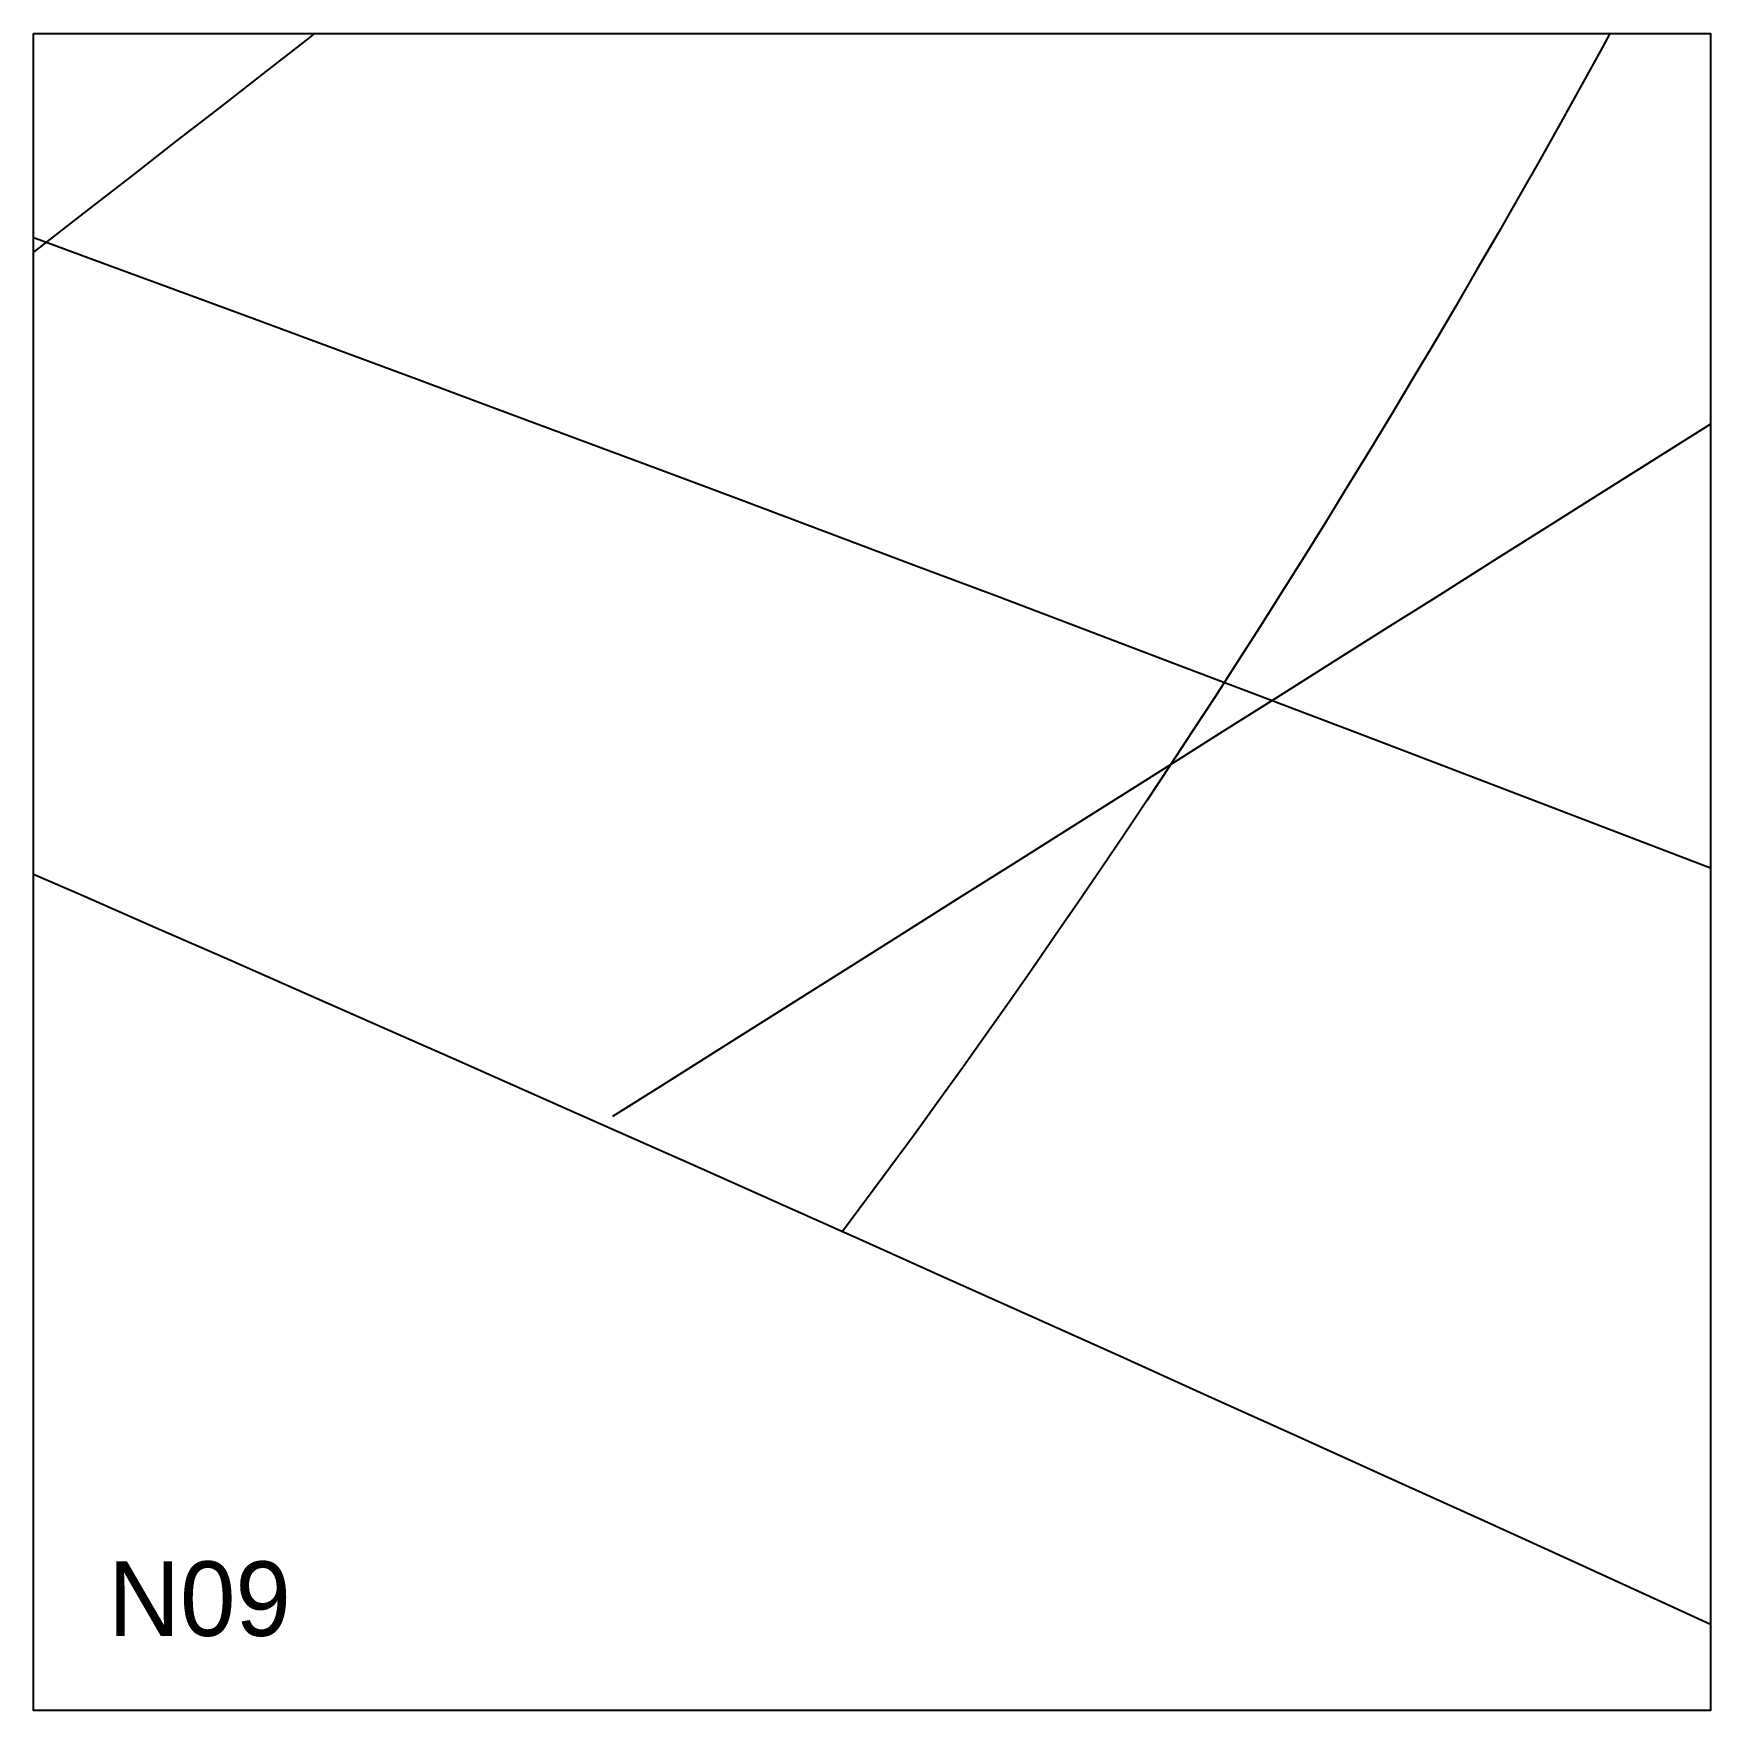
# Model space of a CAD drawing. Header units: millimetres. Extents: x 0 to 900, y 0 to 900.
import ezdxf

# ---------------------------------------------------------------- set-up
doc = ezdxf.new("R2010")
doc.units = ezdxf.units.MM
for name, color, linetype in [('ASR2', 4, 'Continuous'), ('CUT', 1, 'Continuous'), ('DECL', 30, 'Continuous'), ('HOUR15', 9, 'Continuous'), ('HOUR30', 8, 'Continuous'), ('ID', 3, 'Continuous')]:
    doc.layers.add(name, color=color, linetype=linetype)

msp = doc.modelspace()

# ---------------------------------------------------------------- linework, layer by layer
at = {"layer": 'ASR2'}
msp.add_lwpolyline([(846.03, 900), (841.83, 892.31), (830.79, 872.27), (819.69, 852.3), (808.53, 832.43), (797.31, 812.63), (786.03, 792.91), (774.69, 773.28), (763.3, 753.73), (751.84, 734.25), (740.33, 714.87), (728.76, 695.56), (717.13, 676.33), (705.44, 657.19), (693.7, 638.13), (681.89, 619.15), (670.04, 600.25), (658.12, 581.44), (646.15, 562.71), (634.12, 544.06), (622.04, 525.5), (609.9, 507.01), (597.7, 488.61), (585.45, 470.3), (573.14, 452.06), (560.78, 433.91), (548.37, 415.85), (535.9, 397.86), (523.37, 379.96), (510.8, 362.15), (498.16, 344.42), (485.48, 326.77), (472.74, 309.2), (459.95, 291.73), (447.11, 274.33), (434.21, 257.02)], dxfattribs=at)
at = {"layer": 'CUT'}
msp.add_lwpolyline([(0, 900), (900, 900), (900, 0), (0, 0), (0, 900)], close=True, dxfattribs=at)
at = {"layer": 'DECL'}
for points in [[(0, 790.53), (0.99, 790.17), (40.8, 775.55), (81.14, 760.7), (122.04, 745.6), (163.5, 730.26), (205.55, 714.67), (248.18, 698.82), (291.43, 682.71), (335.29, 666.32), (379.8, 649.66), (424.95, 632.72), (470.78, 615.48), (517.28, 597.95), (564.49, 580.11), (612.42, 561.96), (661.09, 543.49), (710.52, 524.69), (760.72, 505.55), (811.71, 486.07), (863.53, 466.24), (900, 452.24)], [(0, 448.9), (26.08, 437.52), (65.43, 420.3), (105.32, 402.81), (145.76, 385.03), (186.74, 366.97), (228.3, 348.61), (270.44, 329.95), (313.18, 310.98), (356.53, 291.69), (400.5, 272.08), (445.11, 252.14), (490.38, 231.86), (536.32, 211.24), (582.94, 190.25), (630.28, 168.91), (678.33, 147.19), (727.13, 125.08), (776.69, 102.58), (827.03, 79.68), (878.17, 56.36), (900, 46.39)]]:
    msp.add_lwpolyline(points, dxfattribs=at)
at = {"layer": 'HOUR15'}
msp.add_lwpolyline([(900, 690.36), (874.48, 674.27), (844.11, 655.11), (813.99, 636.12), (784.12, 617.28), (754.5, 598.59), (725.12, 580.06), (695.97, 561.68), (667.06, 543.44), (638.37, 525.35), (609.92, 507.4), (581.68, 489.6), (553.66, 471.92), (525.86, 454.39), (498.27, 436.99), (470.88, 419.71), (443.7, 402.57), (416.72, 385.56), (389.94, 368.66), (363.35, 351.9), (336.96, 335.25), (310.75, 318.72)], dxfattribs=at)
at = {"layer": 'HOUR30'}
msp.add_lwpolyline([(150.83, 900), (146.34, 896.5), (123.04, 878.38), (99.92, 860.39), (76.95, 842.53), (54.14, 824.79), (31.49, 807.17), (8.99, 789.67), (0, 782.67)], dxfattribs=at)

# ---------------------------------------------------------------- texts
at = {"layer": 'ID'}
msp.add_text('N09', height=40, dxfattribs=at).set_placement((40, 40))

doc.saveas('drawing.dxf')
